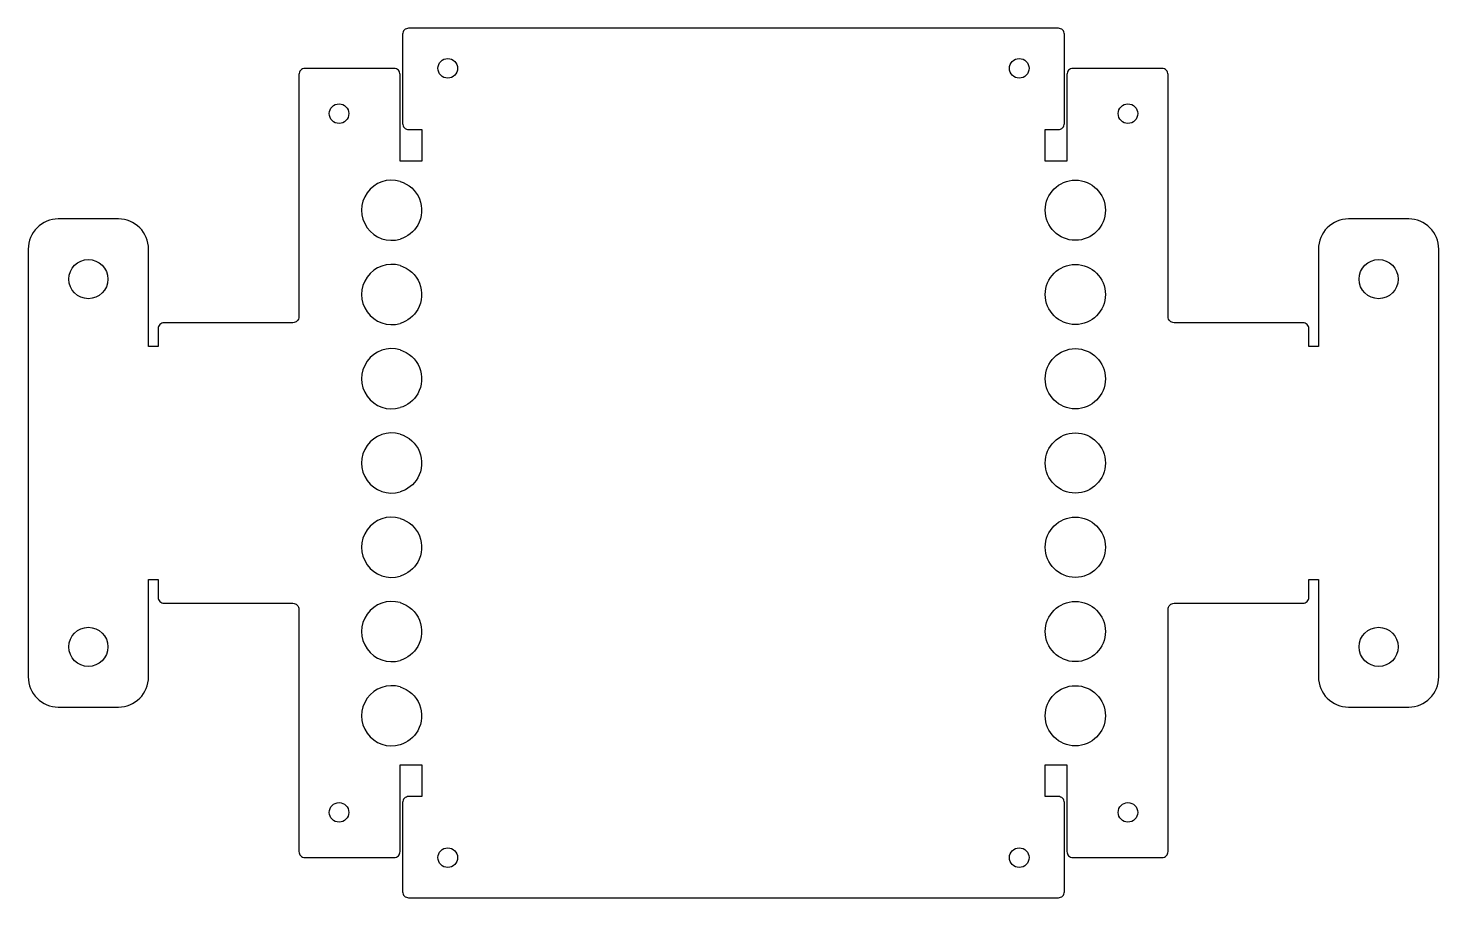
# Model space of a CAD drawing. Header units: millimetres. Extents: x -63 to 171, y 0 to 144.
import ezdxf

# ---------------------------------------------------------------- set-up
doc = ezdxf.new("R2010")
doc.units = ezdxf.units.MM

msp = doc.modelspace()

# ---------------------------------------------------------------- linework, layer by layer
msp.add_lwpolyline([(0, 16.82, 0.414214), (-1, 15.82), (-1, 1, 0.414214), (0, 0), (108, 0, 0.414214), (109, 1), (109, 15.82, 0.414214), (108, 16.82), (105.82, 16.82), (105.82, 20.42), (105.82, 22.1), (109.42, 22.1), (109.42, 7.69, 0.414214), (110.42, 6.69), (125.24, 6.69, 0.414214), (126.24, 7.69), (126.24, 47.93, -0.414214), (127.24, 48.93), (148.65, 48.93, 0.414214), (149.65, 49.93), (149.65, 52.9), (151.24, 52.9), (151.24, 36.69, 0.414214), (156.24, 31.69), (166.24, 31.69, 0.414214), (171.24, 36.69), (171.24, 107.79, 0.414214), (166.24, 112.79), (156.24, 112.79, 0.414214), (151.24, 107.79), (151.24, 91.58), (149.65, 91.58), (149.65, 94.55, 0.414214), (148.65, 95.55), (127.24, 95.55, -0.414214), (126.24, 96.55), (126.24, 136.79, 0.414214), (125.24, 137.79), (110.42, 137.79, 0.414214), (109.42, 136.79), (109.42, 122.38), (105.82, 122.38), (105.82, 124.07), (105.82, 127.66), (108, 127.66, 0.414214), (109, 128.66), (109, 143.48, 0.414214), (108, 144.48), (0, 144.48, 0.414214), (-1, 143.48), (-1, 128.66, 0.414214), (0, 127.66), (2.17, 127.66), (2.17, 124.07), (2.17, 122.38), (-1.42, 122.38), (-1.42, 136.79, 0.414214), (-2.42, 137.79), (-17.24, 137.79, 0.414214), (-18.24, 136.79), (-18.24, 96.55, -0.414214), (-19.24, 95.55), (-40.65, 95.55, 0.414214), (-41.65, 94.55), (-41.65, 91.58), (-43.24, 91.58), (-43.24, 107.79, 0.414214), (-48.24, 112.79), (-58.24, 112.79, 0.414214), (-63.24, 107.79), (-63.24, 36.69, 0.414214), (-58.24, 31.69), (-48.24, 31.69, 0.414214), (-43.24, 36.69), (-43.24, 52.9), (-41.65, 52.9), (-41.65, 49.93, 0.414214), (-40.65, 48.93), (-19.24, 48.93, -0.414214), (-18.24, 47.93), (-18.24, 7.69, 0.414214), (-17.24, 6.69), (-2.42, 6.69, 0.414214), (-1.42, 7.69), (-1.42, 22.1), (2.17, 22.1), (2.17, 20.42), (2.17, 16.82)], format="xyb", close=True)
for centre, radius in [((6.5, 137.82), 1.63), ((101.5, 137.82), 1.63), ((-11.57, 130.29), 1.63), ((119.57, 130.29), 1.63), ((110.83, 114.24), 5), ((-53.24, 102.79), 3.25), ((161.24, 102.79), 3.25), ((110.83, 100.24), 5), ((110.83, 86.24), 5), ((110.83, 72.24), 5), ((110.83, 58.24), 5), ((110.83, 44.24), 5), ((-53.24, 41.69), 3.25), ((161.24, 41.69), 3.25), ((110.83, 30.24), 5), ((-11.57, 14.19), 1.63), ((119.57, 14.19), 1.63), ((6.5, 6.67), 1.63), ((101.5, 6.67), 1.63)]:
    msp.add_circle(centre, radius)
for centre in [(-2.83, 114.24), (-2.83, 100.24), (-2.83, 86.24), (-2.83, 72.24), (-2.83, 58.24), (-2.83, 44.24), (-2.83, 30.24)]:
    msp.add_arc(centre, 5, 73.5935, 286.4065)
for points, knots in [([(-1.42, 119.04), (0.02, 118.61), (1.24, 117.51), (1.8, 116.12), (2.37, 114.73), (2.26, 113.07), (1.51, 111.76), (0.88, 110.65), (-0.19, 109.8), (-1.42, 109.44)], [0, 0, 0, 0, 0.349777, 0.349777, 0.349777, 0.702102, 0.702102, 0.702102, 1, 1, 1, 1]), ([(-1.42, 105.04), (0.02, 104.61), (1.24, 103.51), (1.8, 102.12), (2.37, 100.73), (2.26, 99.07), (1.51, 97.76), (0.88, 96.65), (-0.19, 95.8), (-1.42, 95.44)], [0, 0, 0, 0, 0.349777, 0.349777, 0.349777, 0.702102, 0.702102, 0.702102, 1, 1, 1, 1]), ([(-1.42, 91.04), (0.02, 90.61), (1.24, 89.51), (1.8, 88.12), (2.37, 86.73), (2.26, 85.07), (1.51, 83.76), (0.88, 82.65), (-0.19, 81.8), (-1.42, 81.44)], [0, 0, 0, 0, 0.349777, 0.349777, 0.349777, 0.702102, 0.702102, 0.702102, 1, 1, 1, 1]), ([(-1.42, 77.04), (0.02, 76.61), (1.24, 75.51), (1.8, 74.12), (2.37, 72.73), (2.26, 71.07), (1.51, 69.76), (0.88, 68.65), (-0.19, 67.8), (-1.42, 67.44)], [0, 0, 0, 0, 0.349777, 0.349777, 0.349777, 0.702102, 0.702102, 0.702102, 1, 1, 1, 1]), ([(-1.42, 63.04), (0.02, 62.61), (1.24, 61.51), (1.8, 60.12), (2.37, 58.73), (2.26, 57.07), (1.51, 55.76), (0.88, 54.65), (-0.19, 53.8), (-1.42, 53.44)], [0, 0, 0, 0, 0.349777, 0.349777, 0.349777, 0.702102, 0.702102, 0.702102, 1, 1, 1, 1]), ([(-1.42, 49.04), (0.02, 48.61), (1.24, 47.51), (1.8, 46.12), (2.37, 44.73), (2.26, 43.07), (1.51, 41.76), (0.88, 40.65), (-0.19, 39.8), (-1.42, 39.44)], [0, 0, 0, 0, 0.349777, 0.349777, 0.349777, 0.702102, 0.702102, 0.702102, 1, 1, 1, 1]), ([(-1.42, 35.04), (0.02, 34.61), (1.24, 33.51), (1.8, 32.12), (2.37, 30.73), (2.26, 29.07), (1.51, 27.76), (0.88, 26.65), (-0.19, 25.8), (-1.42, 25.44)], [0, 0, 0, 0, 0.349777, 0.349777, 0.349777, 0.7021015, 0.7021015, 0.7021015, 1, 1, 1, 1])]:
    msp.add_open_spline(points, degree=3, knots=knots)

doc.saveas('drawing.dxf')
